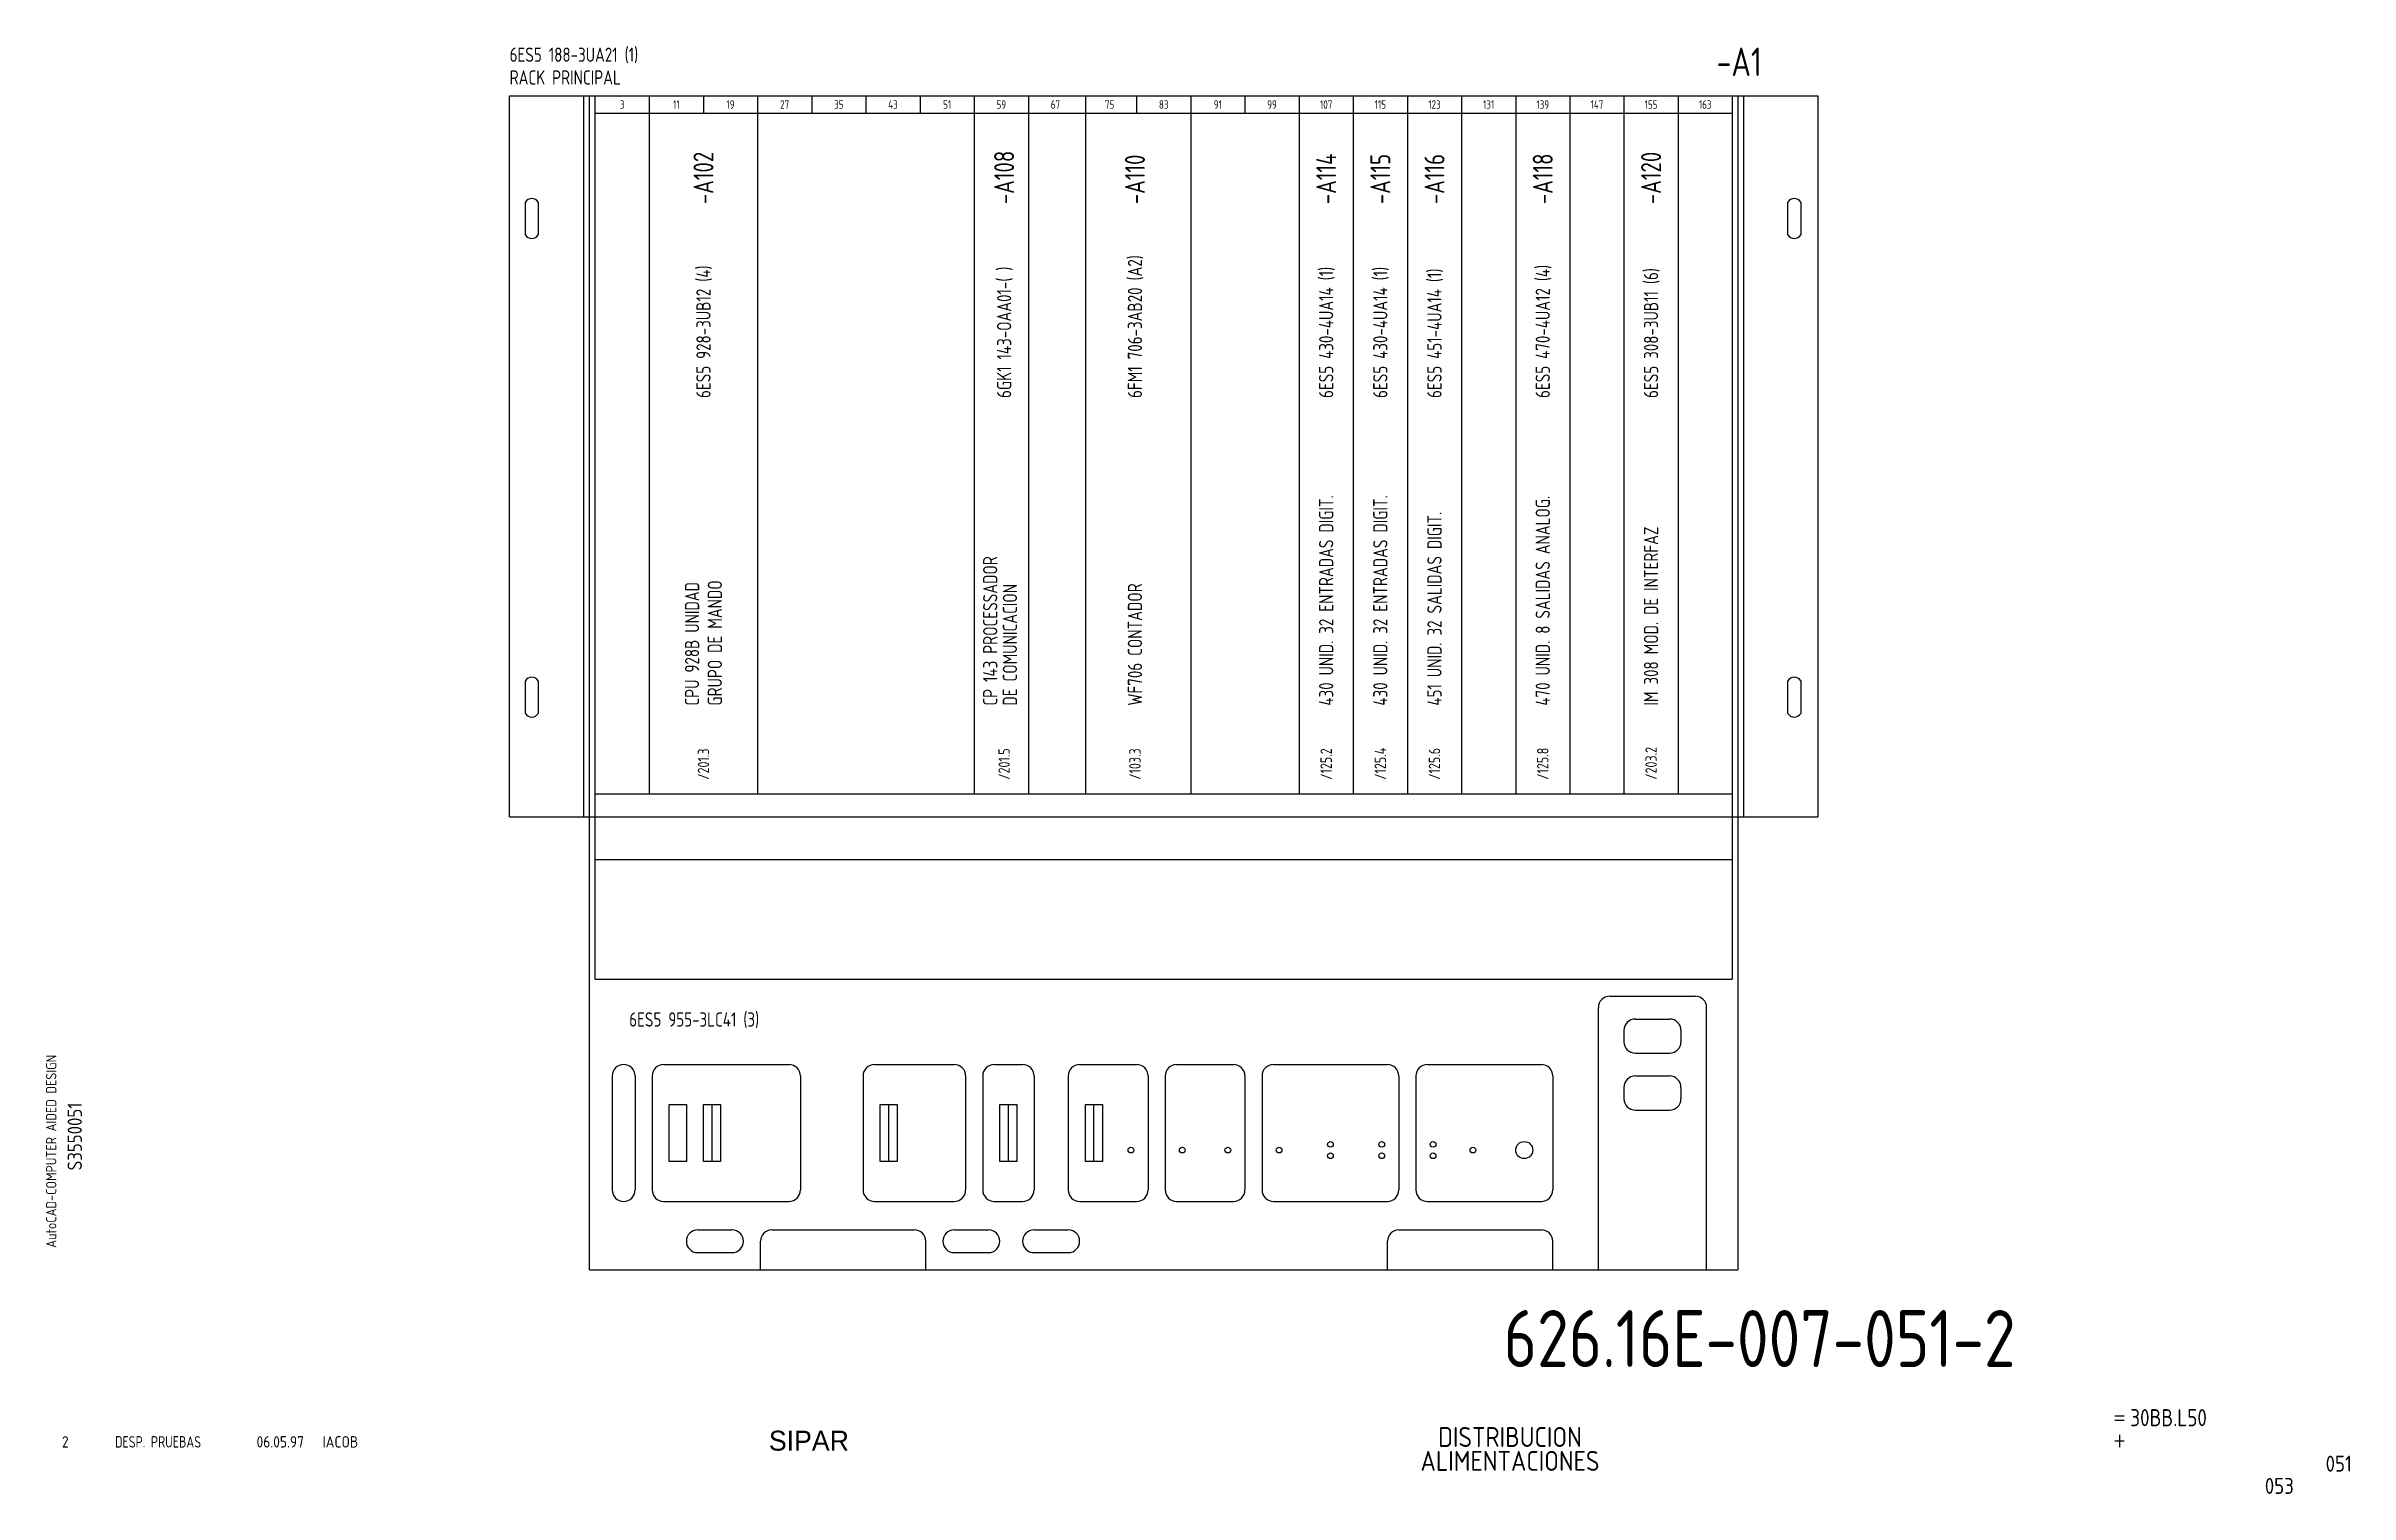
# Model space of a CAD drawing. Extents: x 10 to 414, y 6 to 260.
import ezdxf
from ezdxf.enums import TextEntityAlignment as Align

# ---------------------------------------------------------------- set-up
doc = ezdxf.new("R2010")
doc.units = 0
doc.header["$LTSCALE"] = 5
doc.header["$MEASUREMENT"] = 0
doc.layers.get('0').update_dxf_attribs({"linetype": 'CONTINUOUS'})
doc.layers.add('CART', color=7, linetype='CONTINUOUS')
doc.styles.add('DIN', font='DIN.shx', dxfattribs={"width": 0.85})
doc.styles.add('N', font='ROMANS', dxfattribs={"width": 0.85, "height": 3})
doc.styles.add('X', font='UNIV.SHX', dxfattribs={"height": 3.5})

# ---------------------------------------------------------------- blocks, each defined once
blk = doc.blocks.new('REV2')
at = {"color": 3, "style": 'DIN'}
for s, width, p in [('2', 0.9, (12.45, 13.79)), ('DESP. PRUEBAS', 0.8, (21.76, 13.79)), ('06.05.97', 0.9, (46.59, 13.79)), ('IACOB', 0.9, (58.16, 13.79))]:
    blk.add_text(s, height=2, dxfattribs=dict(at, width=width)).set_placement(p)

msp = doc.modelspace()

# ---------------------------------------------------------------- linework, layer by layer
for p, q in [((91, 251), (320.5, 251)), ((91, 124.5), (91, 251)), ((104, 124.5), (104, 251)), ((105, 45), (105, 251)), ((106, 96), (106, 251)), ((115.5, 251), (115.5, 128.5)), ((125, 251), (125, 248)), ((134.5, 251), (134.5, 128.5)), ((134.5, 251), (134.5, 128.5)), ((144, 251), (144, 248)), ((144, 251), (144, 248)), ((153.5, 251), (153.5, 248)), ((163, 251), (163, 248)), ((163, 251), (163, 248)), ((172.5, 251), (172.5, 128.5)), ((182, 251), (182, 128.5)), ((182, 251), (182, 248)), ((192, 251), (192, 248)), ((192, 251), (192, 128.5)), ((201, 251), (201, 248)), ((210.5, 251), (210.5, 128.5)), ((220, 251), (220, 248)), ((229.5, 251), (229.5, 128.5)), ((239, 251), (239, 128.5)), ((239, 251), (239, 248)), ((248.5, 251), (248.5, 128.5)), ((248.5, 251), (248.5, 248)), ((258, 251), (258, 248)), ((258, 251), (258, 128.5)), ((267.5, 251), (267.5, 248)), ((267.5, 251), (267.5, 128.5)), ((277, 251), (277, 248)), ((277, 251), (277, 128.5)), ((286.5, 251), (286.5, 128.5)), ((296, 251), (296, 128.5)), ((305.5, 251), (305.5, 96)), ((306.5, 251), (306.5, 45)), ((307.5, 124.5), (307.5, 251)), ((320.5, 251), (320.5, 124.5)), ((106, 248), (305.5, 248)), ((93.75, 226.63), (93.75, 232.38)), ((96, 232.38), (96, 226.63)), ((315.25, 226.63), (315.25, 232.38)), ((317.5, 232.38), (317.5, 226.63)), ((93.75, 142.63), (93.75, 148.38)), ((96, 148.38), (96, 142.63)), ((315.25, 142.63), (315.25, 148.38)), ((317.5, 148.38), (317.5, 142.63)), ((106, 128.5), (305.5, 128.5)), ((91, 124.5), (320.5, 124.5)), ((106, 117), (305.5, 117)), ((106, 96), (305.5, 96)), ((284, 93), (299, 93)), ((282, 45), (282, 91)), ((288.5, 89), (294.5, 89)), ((301, 45), (301, 91)), ((286.5, 87), (286.5, 85)), ((296.5, 87), (296.5, 85)), ((111, 81), (111, 81)), ((118, 81), (140, 81)), ((155, 81), (169, 81)), ((176, 81), (181, 81)), ((191, 81), (201, 81)), ((208, 81), (218, 81)), ((225, 81), (245, 81)), ((252, 81), (272, 81)), ((288.5, 83), (294.5, 83)), ((109, 79), (109, 59)), ((113, 79), (113, 59)), ((116, 79), (116, 59)), ((142, 79), (142, 59)), ((153, 79), (153, 59)), ((171, 79), (171, 59)), ((174, 79), (174, 59)), ((183, 79), (183, 59)), ((189, 79), (189, 59)), ((203, 79), (203, 59)), ((206, 79), (206, 59)), ((220, 79), (220, 59)), ((223, 79), (223, 59)), ((247, 79), (247, 59)), ((250, 79), (250, 59)), ((274, 79), (274, 59)), ((286.5, 77), (286.5, 75)), ((288.5, 79), (294.5, 79)), ((296.5, 77), (296.5, 75)), ((119, 64), (119, 74)), ((119, 74), (122, 74)), ((122, 74), (122, 64)), ((125, 74), (128, 74)), ((125, 64), (125, 74)), ((126.5, 64), (126.5, 74)), ((128, 74), (128, 64)), ((156, 64), (156, 74)), ((156, 74), (159, 74)), ((157.5, 64), (157.5, 74)), ((159, 74), (159, 64)), ((177, 74), (180, 74)), ((177, 64), (177, 74)), ((178.5, 64), (178.5, 74)), ((180, 74), (180, 64)), ((192, 74), (195, 74)), ((192, 64), (192, 74)), ((193.5, 64), (193.5, 74)), ((195, 74), (195, 64)), ((288.5, 73), (294.5, 73)), ((122, 64), (119, 64)), ((128, 64), (125, 64)), ((159, 64), (156, 64)), ((180, 64), (177, 64)), ((195, 64), (192, 64)), ((111, 57), (111, 57)), ((118, 57), (140, 57)), ((155, 57), (169, 57)), ((176, 57), (181, 57)), ((191, 57), (201, 57)), ((208, 57), (218, 57)), ((225, 57), (245, 57)), ((252, 57), (272, 57)), ((124, 52), (130, 52)), ((135, 45), (135, 50)), ((137, 52), (162, 52)), ((164, 45), (164, 50)), ((169, 52), (175, 52)), ((183, 52), (189, 52)), ((245, 45), (245, 50)), ((247, 52), (272, 52)), ((274, 45), (274, 50)), ((105, 45), (306.5, 45)), ((124, 48), (130, 48)), ((169, 48), (175, 48)), ((183, 48), (189, 48))]:
    msp.add_line(p, q)
for centre, radius in [((200, 66), 0.5), ((209, 66), 0.5), ((217, 66), 0.5), ((226, 66), 0.5), ((235, 67), 0.5), ((235, 65), 0.5), ((244, 67), 0.5), ((244, 65), 0.5), ((253, 67), 0.5), ((253, 65), 0.5), ((260, 66), 0.5), ((269, 66), 1.5)]:
    msp.add_circle(centre, radius)
for centre, radius, start, end in [((94.88, 231.68), 1.32, 31.8908, 148.1092), ((316.38, 231.68), 1.32, 31.8908, 148.1092), ((94.88, 227.32), 1.32, 211.8908, 328.1092), ((316.38, 227.32), 1.32, 211.8908, 328.1092), ((94.88, 147.68), 1.32, 31.8908, 148.1092), ((316.38, 147.68), 1.32, 31.8908, 148.1092), ((94.88, 143.32), 1.32, 211.8908, 328.1092), ((316.38, 143.32), 1.32, 211.8908, 328.1092), ((284, 91), 2, 90, 180), ((299, 91), 2, 0, 90), ((288.5, 87), 2, 90, 180), ((294.5, 87), 2, 0, 90), ((288.5, 85), 2, 180, 270), ((294.5, 85), 2, 270, 0), ((111, 79), 2, 90, 180), ((111, 79), 2, 0, 90), ((118, 79), 2, 90, 180), ((140, 79), 2, 0, 90), ((155, 79), 2, 90, 180), ((169, 79), 2, 0, 90), ((176, 79), 2, 90, 180), ((181, 79), 2, 0, 90), ((191, 79), 2, 90, 180), ((201, 79), 2, 0, 90), ((208, 79), 2, 90, 180), ((218, 79), 2, 0, 90), ((225, 79), 2, 90, 180), ((245, 79), 2, 0, 90), ((252, 79), 2, 90, 180), ((272, 79), 2, 0, 90), ((288.5, 77), 2, 90, 180), ((294.5, 77), 2, 0, 90), ((288.5, 75), 2, 180, 270), ((294.5, 75), 2, 270, 0), ((111, 59), 2, 180, 270), ((111, 59), 2, 270, 0), ((118, 59), 2, 180, 270), ((140, 59), 2, 270, 0), ((155, 59), 2, 180, 270), ((169, 59), 2, 270, 0), ((176, 59), 2, 180, 270), ((181, 59), 2, 270, 0), ((191, 59), 2, 180, 270), ((201, 59), 2, 270, 0), ((208, 59), 2, 180, 270), ((218, 59), 2, 270, 0), ((225, 59), 2, 180, 270), ((245, 59), 2, 270, 0), ((252, 59), 2, 180, 270), ((272, 59), 2, 270, 0), ((124, 50), 2, 90, 180), ((124, 50), 2, 180, 270), ((130, 50), 2, 0, 90), ((130, 50), 2, 270, 0), ((137, 50), 2, 90, 180), ((162, 50), 2, 0, 90), ((169, 50), 2, 90, 180), ((169, 50), 2, 180, 270), ((175, 50), 2, 0, 90), ((175, 50), 2, 270, 0), ((183, 50), 2, 90, 180), ((183, 50), 2, 180, 270), ((189, 50), 2, 0, 90), ((189, 50), 2, 270, 0), ((247, 50), 2, 90, 180), ((272, 50), 2, 0, 90)]:
    msp.add_arc(centre, radius, start, end)

# ---------------------------------------------------------------- block references
at = {"linetype": 'Continuous'}
msp.add_blockref('REV2', (0, 0), dxfattribs=at)

# ---------------------------------------------------------------- texts
at = {"style": 'DIN', "width": 0.8}
for s, p in [('6ES5 188-3UA21 (1)', (91, 257)), ('RACK PRINCIPAL', (91, 253)), ('6ES5 955-3LC41 (3)', (111.97, 87.67))]:
    msp.add_text(s, height=2.5, dxfattribs=at).set_placement(p)
at = {"color": 3, "style": 'DIN', "width": 0.8}
msp.add_text('-A1', height=5, dxfattribs=at).set_placement((302.75, 254.5))
at = {"color": 1, "style": 'DIN', "width": 0.8}
for s, p in [('3', (110.75, 248.75)), ('11', (120.25, 248.75)), ('19', (129.75, 248.75)), ('27', (139.25, 248.75)), ('35', (148.75, 248.75)), ('43', (158.25, 248.75)), ('51', (167.75, 248.75)), ('59', (177.25, 248.75)), ('67', (186.75, 248.75)), ('75', (196.25, 248.75)), ('83', (205.75, 248.75)), ('91', (215.25, 248.75)), ('99', (224.75, 248.75)), ('107', (234.25, 248.75)), ('115', (243.75, 248.75)), ('123', (253.25, 248.75)), ('131', (262.75, 248.75)), ('139', (272.25, 248.75)), ('147', (281.75, 248.75)), ('155', (291.25, 248.75)), ('163', (300.75, 248.75))]:
    msp.add_text(s, height=1.5, dxfattribs=at).set_placement(p, align=Align.CENTER)
at = {"color": 3, "style": 'DIN', "width": 0.8}
for s, p in [('-A102', (126.75, 232)), ('-A108', (179.5, 232)), ('-A110', (202.45, 232)), ('-A114', (236, 232)), ('-A115', (245.5, 232)), ('-A116', (255, 232)), ('-A118', (274, 232)), ('-A120', (293, 232))]:
    msp.add_text(s, height=3.5, rotation=90, dxfattribs=at).set_placement(p)
at = {"style": 'DIN', "width": 0.8}
for s, height, p in [('6FM1 706-3AB20 (A2)', 2.5, (201.95, 198)), ('6ES5 928-3UB12 (4)', 2.5, (126.25, 198)), ('6GK1 143-OAA01-( )', 2.5, (179, 198)), ('6ES5 430-4UA14 (1)', 2.5, (235.5, 198)), ('6ES5 430-4UA14 (1)', 2.5, (245, 198)), ('6ES5 451-4UA14 (1)', 2.5, (254.5, 198)), ('6ES5 470-4UA12 (4)', 2.5, (273.5, 198)), ('6ES5 308-3UB11 (6)', 2.5, (292.5, 198)), ('430 UNID. 32 ENTRADAS DIGIT.', 2.5, (235.5, 144)), ('430 UNID. 32 ENTRADAS DIGIT.', 2.5, (245, 144)), ('451 UNID. 32 SALIDAS DIGIT.', 2.5, (254.5, 144)), ('470 UNID. 8 SALIDAS ANALOG.', 2.5, (273.5, 144)), ('IM 308 MOD. DE INTERFAZ', 2.5, (292.5, 144)), ('CP 143 PROCESSADOR', 2.5, (176.56, 144)), ('GRUPO DE MANDO', 2.5, (128.25, 144)), ('CPU 928B UNIDAD', 2.5, (124.25, 144)), ('DE COMUNICACION', 2.5, (180.02, 144)), ('WF706 CONTADOR', 2.5, (201.95, 144)), ('/201.3', 2, (126, 131)), ('/201.5', 2, (178.75, 131)), ('/103.3', 2, (201.7, 131)), ('/125.2', 2, (235.25, 131)), ('/125.4', 2, (244.75, 131)), ('/125.6', 2, (254.25, 131)), ('/125.8', 2, (273.25, 131)), ('/203.2', 2, (292.25, 131))]:
    msp.add_text(s, height=height, rotation=90, dxfattribs=at).set_placement(p)
at = {"color": 2, "insert": (265.38, 37.92), "char_height": 10, "width": 111.0411, "attachment_point": 1, "style": 'DIN'}
msp.add_mtext('626.16E-007-051-2', dxfattribs=at)
at = {"layer": 'CART', "color": 1, "style": 'DIN', "width": 0.9}
msp.add_text('AutoCAD-COMPUTER AIDED DESIGN', height=1.8, rotation=90, dxfattribs=at).set_placement((11.47, 48.84))
at = {"layer": 'CART', "color": 3, "style": 'N', "width": 0.85}
for s, p in [('=', (372.24, 17.91)), ('+', (372.24, 13.87))]:
    msp.add_text(s, height=2.5, dxfattribs=at).set_placement(p)
at = {"layer": 'CART', "color": 3, "style": 'DIN', "width": 0.9, "flags": 1}
msp.add_attdef('S3550051', text='', height=2.5, rotation=90, dxfattribs=at).set_placement((15.95, 68.38), align=Align.CENTER)
at = {"layer": 'CART', "color": 3, "style": 'DIN', "width": 0.85}
msp.add_attdef('30BB.L50', text='', height=3, dxfattribs=at).set_placement((375.33, 16.63), align=Align.BOTTOM_LEFT)
at = {"layer": 'CART', "color": 6, "style": 'X', "flags": 1}
msp.add_attdef('SIPAR', text='', height=3.5, dxfattribs=at).set_placement((143.5, 15), align=Align.MIDDLE)
at = {"layer": 'CART', "color": 2, "style": 'DIN', "width": 0.9, "flags": 1}
for tag, p in [('DISTRIBUCION', (266.5, 15.65)), ('ALIMENTACIONES', (266.5, 11.45))]:
    msp.add_attdef(tag, text='', height=3.5, dxfattribs=at).set_placement(p, align=Align.MIDDLE)
msp.add_attdef('051', text='', height=2.8, dxfattribs=at).set_placement((414.2, 9.56), align=Align.RIGHT)
at = {"layer": 'CART', "color": 7, "style": 'DIN', "width": 0.9, "flags": 1}
msp.add_attdef('053', (398.93, 5.65), '', height=2.8, dxfattribs=at)

doc.saveas('drawing.dxf')
